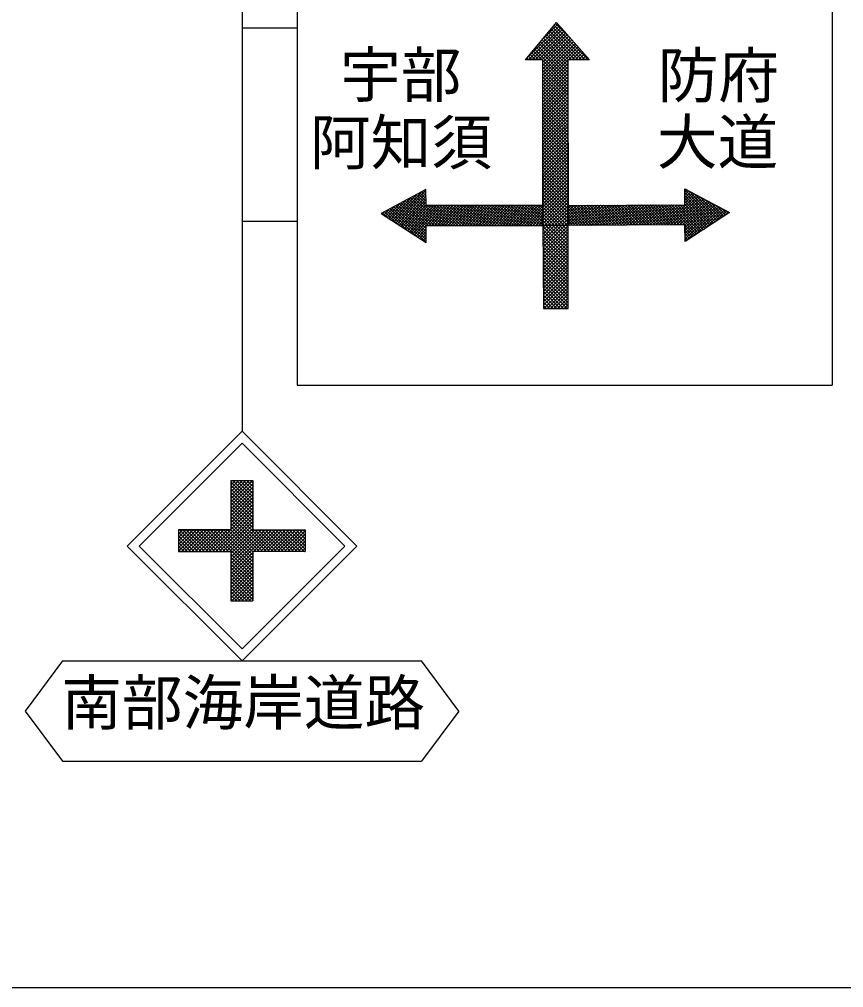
# Model space of a CAD drawing. Units: millimetres, scale not verified. Extents: x 40000 to 680000, y 20000 to 380000.
# Drawn here: x 381972 to 415963, y 205000 to 244942 of the extents above; entities that cross this region are included whole.
import ezdxf
from ezdxf.enums import TextEntityAlignment as Align

# ---------------------------------------------------------------- set-up
doc = ezdxf.new("R2010")
doc.units = ezdxf.units.MM
doc.header["$LTSCALE"] = 1000
doc.layers.add('M-STR-STRC', color=7, linetype='Continuous', lineweight=25)
doc.layers.add('M-TTL-BAND', color=7, linetype='Continuous', lineweight=25)
doc.styles.add('ＭＳ ゴシック', font='')
doc.styles.get('ＭＳ ゴシック').set_extended_font_data('MS Gothic')

msp = doc.modelspace()

# ---------------------------------------------------------------- linework, layer by layer
at = {"layer": 'M-STR-STRC'}
for p, q in [((391155, 249704), (391155, 227955)), ((393429, 249780), (393429, 229854)), ((391155, 244589), (393429, 244589)), ((402961, 243405), (404245, 244678)), ((402962, 243269), (404309, 244605)), ((403099, 243269), (404373, 244532)), ((403237, 243269), (404437, 244460)), ((403584, 244159), (404181, 244750)), ((405029, 243269), (403840, 244469)), ((405165, 243269), (403902, 244544)), ((405302, 243269), (403964, 244619)), ((405438, 243269), (404026, 244694)), ((404791, 244059), (404088, 244769)), ((403374, 243269), (404501, 244387)), ((403512, 243269), (404566, 244314)), ((404596, 243019), (403530, 244094)), ((403556, 243177), (404630, 244242)), ((403556, 243041), (404694, 244169)), ((403556, 242905), (404758, 244096)), ((404596, 243157), (403592, 244169)), ((404620, 243269), (403654, 244244)), ((404757, 243269), (403716, 244319)), ((404893, 243269), (403778, 244394)), ((403530, 243269), (403159, 243644)), ((404596, 242332), (403221, 243719)), ((404596, 242469), (403283, 243794)), ((404596, 242607), (403345, 243869)), ((404596, 242744), (403406, 243944)), ((404596, 242882), (403468, 244019)), ((403557, 242769), (404822, 244024)), ((403557, 242633), (404886, 243951)), ((403557, 242497), (404951, 243879)), ((403557, 242361), (405015, 243806)), ((404611, 243269), (405079, 243733)), ((404748, 243269), (405143, 243661)), ((402985, 243269), (402911, 243344)), ((403122, 243269), (402973, 243419)), ((403258, 243269), (403035, 243494)), ((403394, 243269), (403097, 243569)), ((403557, 242224), (404596, 243254)), ((404886, 243269), (405207, 243588)), ((405023, 243269), (405271, 243515)), ((405161, 243269), (405336, 243443)), ((405298, 243269), (405400, 243370)), ((405436, 243269), (405464, 243297)), ((404596, 242194), (403556, 243243)), ((404596, 242057), (403556, 243106)), ((404596, 241919), (403556, 242968)), ((403557, 242088), (404596, 243118)), ((403558, 241952), (404596, 242982)), ((403558, 241816), (404596, 242845)), ((404597, 241782), (403557, 242831)), ((404597, 241644), (403557, 242693)), ((404597, 241507), (403557, 242555)), ((403558, 241680), (404596, 242709)), ((403558, 241544), (404596, 242573)), ((404597, 241369), (403557, 242418)), ((404597, 241232), (403557, 242280)), ((404597, 241094), (403557, 242143)), ((403558, 241408), (404596, 242437)), ((403558, 241272), (404596, 242301)), ((403558, 241135), (404596, 242164)), ((404597, 240957), (403557, 242005)), ((404597, 240819), (403558, 241867)), ((404597, 240682), (403558, 241730)), ((403559, 240999), (404596, 242028)), ((403559, 240863), (404596, 241892)), ((403559, 240727), (404597, 241756)), ((404597, 240544), (403558, 241592)), ((404597, 240407), (403558, 241455)), ((404597, 240269), (403558, 241317)), ((403559, 240591), (404597, 241620)), ((403559, 240455), (404597, 241484)), ((403559, 240319), (404597, 241347)), ((404598, 240132), (403558, 241180)), ((403559, 240183), (404597, 241211)), ((404598, 239994), (403559, 241042)), ((404598, 239857), (403559, 240904)), ((403560, 240046), (404597, 241075)), ((403560, 239910), (404597, 240939)), ((404598, 239719), (403559, 240767)), ((404598, 239582), (403559, 240629)), ((404598, 239444), (403559, 240492)), ((403560, 239774), (404597, 240803)), ((403560, 239638), (404597, 240666)), ((403560, 239502), (404597, 240530)), ((404598, 239306), (403559, 240354)), ((404598, 239169), (403559, 240217)), ((403560, 239366), (404597, 240394)), ((403560, 239230), (404597, 240258)), ((404598, 239031), (403560, 240079)), ((403561, 239094), (404598, 240122)), ((404598, 238894), (403560, 239941)), ((404598, 238756), (403560, 239804)), ((404598, 238619), (403560, 239666)), ((403561, 238957), (404598, 239985)), ((403561, 238821), (404598, 239849)), ((403561, 238685), (404598, 239713)), ((404598, 238481), (403560, 239529)), ((404599, 238344), (403560, 239391)), ((404599, 238206), (403560, 239253)), ((403561, 238549), (404598, 239577)), ((403561, 238413), (404598, 239441)), ((403562, 238277), (404598, 239305)), ((404599, 238069), (403561, 239116)), ((404599, 237931), (403561, 238978)), ((403562, 238141), (404598, 239168)), ((403562, 238005), (404598, 239032)), ((403562, 237868), (404598, 238896)), ((404599, 237794), (403561, 238841)), ((404599, 237656), (403561, 238703)), ((404599, 237519), (403561, 238566)), ((403562, 237732), (404598, 238760)), ((403562, 237596), (404598, 238624)), ((403562, 237460), (404598, 238487)), ((404599, 237381), (403561, 238428)), ((404599, 237244), (403562, 238290)), ((404599, 237106), (403562, 238153)), ((403563, 237324), (404599, 238351)), ((403563, 237188), (404599, 238215)), ((403563, 237052), (404599, 238079)), ((398342, 237707), (397350, 236637)), ((398568, 237829), (397420, 236592)), ((398739, 237892), (397491, 236546)), ((398740, 237771), (397562, 236501)), ((399579, 236440), (398261, 237663)), ((398745, 237327), (398338, 237704)), ((398744, 237441), (398414, 237746)), ((398743, 237555), (398491, 237788)), ((398741, 237669), (398568, 237829)), ((398740, 237782), (398645, 237871)), ((398739, 237896), (398722, 237912)), ((404599, 236969), (403562, 238015)), ((404599, 236831), (403562, 237878)), ((404600, 236694), (403562, 237740)), ((403563, 236916), (404599, 237943)), ((403563, 236779), (404599, 237806)), ((403563, 236643), (404599, 237670)), ((408584, 236466), (409894, 237698)), ((408706, 236467), (409972, 237657)), ((409413, 237700), (409585, 237862)), ((409413, 237586), (409663, 237821)), ((409413, 237472), (409740, 237780)), ((409413, 237358), (409817, 237739)), ((409413, 237682), (410530, 236495)), ((409414, 237928), (409431, 237944)), ((409414, 237923), (410671, 236586)), ((409414, 237814), (409508, 237903)), ((409414, 237803), (410601, 236541)), ((409586, 237862), (410742, 236632)), ((409812, 237741), (410812, 236678)), ((397664, 237341), (397137, 236773)), ((397890, 237463), (397208, 236728)), ((398116, 237585), (397279, 236682)), ((398747, 236196), (397568, 237289)), ((398742, 237651), (397633, 236455)), ((398747, 236308), (397645, 237331)), ((398743, 237530), (397704, 236410)), ((398748, 236421), (397722, 237372)), ((398744, 237410), (397775, 236365)), ((398848, 236440), (397799, 237414)), ((398745, 237289), (397845, 236319)), ((398970, 236440), (397876, 237455)), ((398835, 237264), (397916, 236274)), ((399092, 236440), (397953, 237497)), ((398948, 237264), (397987, 236228)), ((399213, 236440), (398030, 237538)), ((399061, 237264), (398058, 236183)), ((399335, 236440), (398107, 237580)), ((399174, 237264), (398129, 236138)), ((399457, 236440), (398184, 237621)), ((399287, 237265), (398199, 236092)), ((399400, 237265), (398270, 236047)), ((399513, 237265), (398748, 236440)), ((399701, 236440), (398812, 237264)), ((399626, 237265), (398861, 236440)), ((399822, 236440), (398934, 237264)), ((399739, 237265), (398974, 236440)), ((399944, 236440), (399055, 237264)), ((399852, 237265), (399087, 236440)), ((400066, 236440), (399177, 237264)), ((399965, 237265), (399200, 236440)), ((400188, 236440), (399299, 237265)), ((400078, 237265), (399313, 236440)), ((400310, 236440), (399420, 237265)), ((400191, 237265), (399426, 236440)), ((400304, 237265), (399538, 236440)), ((400431, 236440), (399542, 237265)), ((400417, 237265), (399651, 236440)), ((400553, 236440), (399664, 237265)), ((400530, 237265), (399764, 236440)), ((400675, 236440), (399785, 237265)), ((400643, 237265), (399877, 236440)), ((400797, 236440), (399907, 237265)), ((400756, 237265), (399990, 236440)), ((400918, 236439), (400029, 237265)), ((400869, 237265), (400103, 236440)), ((401040, 236439), (400150, 237265)), ((400982, 237265), (400216, 236440)), ((401162, 236439), (400272, 237265)), ((401095, 237265), (400329, 236440)), ((401284, 236439), (400394, 237265)), ((401208, 237265), (400442, 236440)), ((401406, 236439), (400515, 237265)), ((401321, 237266), (400554, 236440)), ((401527, 236439), (400637, 237265)), ((401434, 237266), (400667, 236440)), ((401649, 236439), (400759, 237265)), ((401546, 237266), (400780, 236440)), ((401771, 236439), (400880, 237265)), ((401659, 237266), (400893, 236440)), ((401893, 236439), (401002, 237265)), ((401772, 237266), (401006, 236439)), ((401885, 237266), (401119, 236439)), ((402015, 236439), (401124, 237265)), ((401998, 237266), (401232, 236439)), ((402136, 236439), (401245, 237266)), ((402111, 237266), (401345, 236439)), ((402258, 236439), (401367, 237266)), ((402224, 237266), (401457, 236439)), ((402380, 236439), (401489, 237266)), ((402337, 237266), (401570, 236439)), ((402502, 236439), (401610, 237266)), ((402450, 237266), (401683, 236439)), ((402624, 236439), (401732, 237266)), ((402563, 237266), (401796, 236439)), ((402745, 236439), (401854, 237266)), ((402676, 237266), (401909, 236439)), ((402867, 236439), (401975, 237266)), ((402789, 237266), (402022, 236439)), ((402989, 236439), (402097, 237266)), ((402902, 237266), (402135, 236439)), ((403111, 236439), (402219, 237266)), ((403015, 237266), (402248, 236439)), ((403233, 236438), (402340, 237266)), ((403128, 237266), (402361, 236439)), ((403354, 236438), (402462, 237266)), ((403241, 237267), (402473, 236439)), ((403476, 236438), (402584, 237266)), ((403354, 237267), (402586, 236439)), ((403467, 237267), (402699, 236439)), ((403563, 236470), (402705, 237266)), ((403563, 236584), (402827, 237266)), ((403563, 236697), (402949, 237266)), ((403562, 236810), (403070, 237266)), ((403562, 236923), (403192, 237266)), ((403561, 237037), (403314, 237267)), ((403561, 237150), (403435, 237267)), ((403561, 237263), (403557, 237267)), ((404600, 236556), (403562, 237603)), ((404581, 236438), (403562, 237465)), ((403563, 236507), (404599, 237534)), ((404445, 236438), (403563, 237327)), ((403631, 236438), (404599, 237398)), ((403769, 236438), (404599, 237262)), ((404597, 237149), (404722, 237267)), ((404597, 237262), (404601, 237266)), ((404598, 236809), (405087, 237269)), ((404598, 236923), (404966, 237268)), ((404598, 237036), (404844, 237267)), ((404599, 236696), (405209, 237270)), ((404599, 236583), (405331, 237270)), ((404600, 236470), (405452, 237271)), ((404687, 236438), (405574, 237272)), ((404690, 237266), (405464, 236444)), ((404803, 237267), (405577, 236445)), ((404809, 236439), (405696, 237273)), ((404916, 237268), (405690, 236445)), ((404931, 236440), (405817, 237274)), ((405029, 237269), (405803, 236446)), ((405053, 236441), (405939, 237274)), ((405142, 237269), (405916, 236447)), ((405174, 236442), (406061, 237275)), ((405255, 237270), (406028, 236448)), ((405296, 236443), (406182, 237276)), ((405368, 237271), (406141, 236449)), ((405418, 236443), (406304, 237277)), ((405481, 237271), (406254, 236449)), ((405540, 236444), (406426, 237277)), ((405594, 237272), (406367, 236450)), ((405661, 236445), (406547, 237278)), ((405707, 237273), (406480, 236451)), ((405783, 236446), (406669, 237279)), ((405820, 237274), (406593, 236452)), ((405905, 236447), (406791, 237280)), ((405933, 237274), (406706, 236453)), ((406027, 236448), (406912, 237280)), ((406046, 237275), (406819, 236454)), ((406149, 236449), (407034, 237281)), ((406159, 237276), (406931, 236454)), ((406270, 236450), (407156, 237282)), ((406272, 237276), (407044, 236455)), ((406385, 237277), (407157, 236456)), ((406392, 236450), (407277, 237283)), ((406498, 237278), (407270, 236457)), ((406514, 236451), (407399, 237283)), ((406611, 237278), (407383, 236458)), ((406636, 236452), (407521, 237284)), ((406724, 237279), (407496, 236458)), ((406758, 236453), (407642, 237285)), ((406837, 237280), (407609, 236459)), ((406879, 236454), (407764, 237286)), ((406950, 237281), (407722, 236460)), ((407001, 236455), (407886, 237286)), ((407063, 237281), (407835, 236461)), ((407123, 236456), (408007, 237287)), ((407176, 237282), (407947, 236462)), ((407245, 236457), (408129, 237288)), ((407289, 237283), (408060, 236462)), ((407366, 236457), (408251, 237289)), ((407402, 237283), (408173, 236463)), ((407488, 236458), (408372, 237289)), ((407515, 237284), (408286, 236464)), ((407610, 236459), (408494, 237290)), ((407628, 237285), (408399, 236465)), ((407732, 236460), (408616, 237291)), ((407741, 237286), (408512, 236466)), ((407854, 236461), (408737, 237292)), ((407854, 237286), (408625, 236466)), ((407967, 237287), (408738, 236467)), ((407975, 236462), (408859, 237293)), ((408080, 237288), (408850, 236468)), ((408097, 236463), (408981, 237293)), ((408193, 237288), (408963, 236469)), ((408219, 236464), (409102, 237294)), ((408306, 237289), (409076, 236470)), ((408341, 236464), (409224, 237295)), ((408419, 237290), (409189, 236471)), ((408463, 236465), (409346, 237296)), ((408532, 237290), (409302, 236471)), ((408645, 237291), (409415, 236472)), ((408758, 237292), (409896, 236082)), ((408828, 236468), (410049, 237616)), ((408871, 237293), (409966, 236128)), ((408950, 236469), (410126, 237575)), ((408984, 237293), (410037, 236174)), ((409071, 236470), (410203, 237534)), ((409097, 237294), (410107, 236219)), ((409193, 236471), (410281, 237493)), ((409210, 237295), (410178, 236265)), ((409315, 236471), (410358, 237452)), ((409323, 237295), (410248, 236311)), ((409412, 237321), (410319, 236357)), ((409413, 237562), (410460, 236449)), ((409413, 237441), (410389, 236403)), ((409416, 236452), (410435, 237411)), ((409417, 236340), (410512, 237370)), ((409418, 236227), (410589, 237329)), ((409419, 236115), (410667, 237288)), ((410039, 237621), (410883, 236724)), ((410266, 237500), (410953, 236770)), ((410493, 237380), (411024, 236816)), ((410720, 237259), (411094, 236862)), ((396985, 236975), (396925, 236909)), ((397179, 236746), (396952, 236957)), ((397212, 237097), (396996, 236864)), ((397573, 236494), (397029, 236998)), ((397438, 237219), (397066, 236819)), ((397967, 236241), (397106, 237040)), ((398362, 235988), (397183, 237081)), ((398745, 235746), (397260, 237123)), ((398745, 235858), (397337, 237165)), ((398746, 235971), (397414, 237206)), ((398746, 236083), (397491, 237248)), ((403561, 237246), (402812, 236439)), ((403561, 237125), (402925, 236439)), ((403562, 237003), (403038, 236439)), ((403562, 236882), (403151, 236439)), ((404308, 236438), (403563, 237190)), ((404172, 236438), (403563, 237052)), ((404036, 236438), (403563, 236915)), ((403906, 236438), (404599, 237125)), ((404043, 236438), (404599, 236989)), ((404597, 237245), (405351, 236443)), ((404597, 237124), (405238, 236442)), ((404598, 237002), (405125, 236441)), ((404598, 236881), (405013, 236441)), ((409421, 236003), (410744, 237247)), ((409422, 235890), (410821, 237206)), ((409423, 235778), (410898, 237165)), ((409805, 236023), (410976, 237124)), ((410197, 236278), (411053, 237083)), ((410589, 236533), (411130, 237042)), ((410947, 237139), (411165, 236908)), ((410982, 236789), (411207, 237001)), ((411174, 237018), (411235, 236953)), ((391155, 236618), (393429, 236618)), ((403562, 236761), (403264, 236438)), ((403563, 236639), (403376, 236438)), ((403563, 236518), (403489, 236438)), ((403899, 236438), (403563, 236777)), ((403763, 236438), (403563, 236639)), ((403626, 236438), (403563, 236502)), ((404181, 236438), (404599, 236853)), ((404318, 236438), (404600, 236717)), ((404455, 236438), (404600, 236581)), ((404599, 236760), (404900, 236440)), ((404599, 236639), (404787, 236439)), ((404599, 236517), (404674, 236438)), ((409416, 236471), (409825, 236036)), ((398748, 236440), (398341, 236001)), ((398747, 236317), (398412, 235956)), ((398747, 236195), (398483, 235911)), ((398746, 236073), (398553, 235865)), ((403564, 236381), (403621, 236438)), ((404600, 235377), (403564, 236414)), ((403565, 236241), (403762, 236438)), ((404601, 235236), (403565, 236272)), ((403566, 236100), (403903, 236438)), ((404601, 235094), (403566, 236129)), ((403567, 235960), (404045, 236438)), ((403568, 235819), (404186, 236438)), ((403569, 235679), (404327, 236438)), ((403570, 235538), (404469, 236438)), ((403571, 235398), (404600, 236427)), ((403571, 235257), (404600, 236286)), ((403572, 235117), (404600, 236144)), ((404600, 235519), (403682, 236438)), ((404600, 235660), (403823, 236438)), ((404600, 235802), (403965, 236438)), ((404600, 235943), (404106, 236438)), ((404600, 236085), (404247, 236438)), ((404600, 236226), (404389, 236438)), ((404600, 236368), (404530, 236438)), ((404593, 236438), (404600, 236445)), ((409417, 236349), (409755, 235990)), ((409418, 236227), (409684, 235944)), ((409420, 236105), (409613, 235898)), ((398746, 235951), (398624, 235820)), ((398745, 235828), (398695, 235774)), ((404601, 234953), (403567, 235987)), ((404601, 234811), (403568, 235844)), ((404601, 234670), (403568, 235702)), ((403573, 234976), (404600, 236003)), ((403574, 234836), (404600, 235862)), ((403575, 234695), (404600, 235720)), ((409421, 235982), (409543, 235852)), ((409422, 235860), (409472, 235806)), ((404601, 234528), (403569, 235560)), ((404601, 234386), (403570, 235417)), ((404601, 234245), (403571, 235275)), ((403576, 234555), (404600, 235579)), ((403577, 234414), (404600, 235438)), ((403578, 234274), (404601, 235296)), ((404601, 234103), (403572, 235133)), ((404602, 233962), (403573, 234990)), ((403579, 234133), (404601, 235155)), ((403580, 233993), (404601, 235014)), ((403581, 233853), (404601, 234872)), ((404602, 233820), (403574, 234848)), ((404602, 233679), (403575, 234705)), ((404602, 233537), (403576, 234563)), ((403582, 233712), (404601, 234731)), ((403583, 233572), (404601, 234590)), ((404602, 233396), (403577, 234421)), ((404602, 233254), (403578, 234278)), ((404602, 233113), (403579, 234136)), ((403584, 233431), (404601, 234448)), ((403585, 233291), (404601, 234307)), ((403586, 233150), (404601, 234166)), ((404556, 233018), (403580, 233993)), ((404414, 233018), (403581, 233851)), ((404273, 233018), (403582, 233709)), ((403595, 233018), (404601, 234024)), ((403736, 233018), (404602, 233883)), ((403877, 233018), (404602, 233742)), ((404131, 233018), (403583, 233566)), ((403990, 233018), (403584, 233424)), ((403849, 233018), (403585, 233281)), ((404019, 233018), (404602, 233600)), ((404160, 233018), (404602, 233459)), ((404302, 233018), (404602, 233318)), ((403707, 233018), (403586, 233139)), ((404443, 233018), (404602, 233177)), ((404585, 233018), (404602, 233035)), ((393429, 229854), (415489, 229854)), ((386417, 223217), (391155, 227955)), ((391155, 227955), (395892, 223217)), ((386912, 223217), (391155, 227460)), ((391155, 227460), (395397, 223217)), ((390696, 225920), (391596, 225920)), ((390696, 225920), (390696, 223888)), ((390696, 225872), (390744, 225920)), ((390696, 225731), (390885, 225920)), ((390696, 225589), (391027, 225920)), ((390696, 225448), (391168, 225920)), ((390696, 225306), (391309, 225920)), ((390696, 225165), (391451, 225920)), ((390696, 225023), (391592, 225920)), ((391596, 224963), (390696, 225863)), ((390696, 224882), (391596, 225782)), ((391596, 224822), (390696, 225722)), ((391596, 225105), (390780, 225920)), ((391596, 225246), (390921, 225920)), ((391596, 225387), (391063, 225920)), ((391596, 225529), (391204, 225920)), ((391596, 225670), (391346, 225920)), ((391596, 225812), (391487, 225920)), ((391596, 225920), (391596, 223888)), ((390696, 224741), (391596, 225641)), ((391596, 224680), (390696, 225580)), ((390696, 224599), (391596, 225499)), ((391596, 224539), (390696, 225439)), ((390696, 224458), (391596, 225358)), ((391596, 224397), (390696, 225297)), ((390696, 224316), (391596, 225216)), ((391596, 224256), (390696, 225156)), ((390696, 224175), (391596, 225075)), ((391596, 224115), (390696, 225015)), ((390696, 224033), (391596, 224933)), ((391596, 223973), (390696, 224873)), ((389933, 222988), (391596, 224651)), ((390074, 222988), (391596, 224509)), ((390696, 223892), (391596, 224792)), ((392440, 222988), (390696, 224732)), ((392298, 222988), (390696, 224590)), ((390215, 222988), (391596, 224368)), ((390357, 222988), (391596, 224226)), ((390498, 222988), (391596, 224085)), ((392157, 222988), (390696, 224449)), ((392015, 222988), (390696, 224308)), ((391874, 222988), (390696, 224166)), ((390696, 223888), (388534, 223888)), ((388534, 223888), (388534, 222988)), ((388534, 223852), (388570, 223888)), ((388534, 223710), (388711, 223888)), ((388534, 223569), (388853, 223888)), ((388534, 223427), (388994, 223888)), ((388534, 223286), (389136, 223888)), ((388534, 223145), (389277, 223888)), ((388534, 223003), (389418, 223888)), ((389328, 222988), (388534, 223782)), ((389470, 222988), (388570, 223888)), ((388660, 222988), (389560, 223888)), ((389611, 222988), (388711, 223888)), ((388801, 222988), (389701, 223888)), ((389753, 222988), (388853, 223888)), ((388943, 222988), (389843, 223888)), ((389894, 222988), (388994, 223888)), ((389084, 222988), (389984, 223888)), ((390036, 222988), (389136, 223888)), ((389225, 222988), (390125, 223888)), ((390177, 222988), (389277, 223888)), ((389367, 222988), (390267, 223888)), ((390318, 222988), (389418, 223888)), ((389508, 222988), (390408, 223888)), ((390460, 222988), (389560, 223888)), ((389650, 222988), (390550, 223888)), ((390601, 222988), (389701, 223888)), ((389791, 222988), (390691, 223888)), ((391596, 222135), (389843, 223888)), ((391596, 222276), (389984, 223888)), ((391596, 222418), (390125, 223888)), ((391596, 222559), (390267, 223888)), ((391596, 222700), (390408, 223888)), ((391596, 222842), (390550, 223888)), ((390640, 222988), (391596, 223944)), ((391596, 222983), (390691, 223888)), ((391733, 222988), (390696, 224025)), ((390696, 222902), (391681, 223888)), ((390696, 222761), (391823, 223888)), ((390696, 222619), (391964, 223888)), ((390696, 222478), (392105, 223888)), ((390696, 222336), (392247, 223888)), ((390696, 222195), (392388, 223888)), ((391630, 222988), (392530, 223888)), ((392581, 222988), (391681, 223888)), ((391771, 222988), (392671, 223888)), ((392723, 222988), (391823, 223888)), ((391912, 222988), (392812, 223888)), ((392864, 222988), (391964, 223888)), ((392054, 222988), (392954, 223888)), ((393005, 222988), (392105, 223888)), ((392195, 222988), (393095, 223888)), ((393147, 222988), (392247, 223888)), ((392337, 222988), (393237, 223888)), ((393288, 222988), (392388, 223888)), ((392478, 222988), (393378, 223888)), ((393430, 222988), (392530, 223888)), ((392620, 222988), (393520, 223888)), ((393571, 222988), (392671, 223888)), ((392761, 222988), (393661, 223888)), ((393712, 222988), (392812, 223888)), ((392902, 222988), (393757, 223842)), ((393757, 223084), (392954, 223888)), ((393044, 222988), (393757, 223701)), ((393757, 223226), (393095, 223888)), ((393757, 223367), (393237, 223888)), ((393757, 223509), (393378, 223888)), ((393757, 223650), (393520, 223888)), ((393757, 223791), (393661, 223888)), ((389187, 222988), (388534, 223641)), ((389046, 222988), (388534, 223499)), ((388904, 222988), (388534, 223358)), ((393185, 222988), (393757, 223560)), ((393327, 222988), (393757, 223418)), ((393468, 222988), (393757, 223277)), ((386417, 223217), (391155, 218479)), ((386912, 223217), (391155, 218974)), ((388763, 222988), (388534, 223216)), ((388621, 222988), (388534, 223075)), ((388534, 222988), (390696, 222988)), ((390696, 222988), (390696, 220955)), ((390696, 222054), (391596, 222954)), ((391596, 221993), (390696, 222893)), ((391155, 218974), (395397, 223217)), ((391155, 218479), (395892, 223217)), ((391596, 222988), (391596, 220955)), ((393610, 222988), (393757, 223135)), ((393751, 222988), (393757, 222994)), ((390696, 221912), (391596, 222812)), ((391596, 221852), (390696, 222752)), ((390696, 221771), (391596, 222671)), ((391596, 221710), (390696, 222610)), ((390696, 221629), (391596, 222529)), ((391596, 221569), (390696, 222469)), ((390696, 221488), (391596, 222388)), ((391596, 221428), (390696, 222328)), ((390696, 221346), (391596, 222246)), ((391596, 221286), (390696, 222186)), ((390696, 221205), (391596, 222105)), ((391596, 221145), (390696, 222045)), ((390696, 221064), (391596, 221964)), ((391596, 221003), (390696, 221903)), ((391502, 220955), (390696, 221762)), ((390728, 220955), (391596, 221822)), ((390870, 220955), (391596, 221681)), ((391361, 220955), (390696, 221621)), ((391220, 220955), (390696, 221479)), ((391078, 220955), (390696, 221338)), ((391011, 220955), (391596, 221539)), ((391153, 220955), (391596, 221398)), ((390937, 220955), (390696, 221196)), ((390795, 220955), (390696, 221055)), ((390696, 220955), (391596, 220955)), ((391294, 220955), (391596, 221257)), ((391436, 220955), (391596, 221115)), ((391577, 220955), (391596, 220974)), ((383750, 218479), (398560, 218479)), ((400097, 216409), (398560, 218479)), ((400097, 216409), (398560, 214338)), ((383750, 214338), (398560, 214338))]:
    msp.add_line(p, q, dxfattribs=at)
for points in [[(393429, 249780), (415489, 249780), (415489, 229854)], [(391596, 223888), (393757, 223888), (393757, 222988), (391596, 222988)], [(383750, 218479), (382212, 216409), (383750, 214338)]]:
    msp.add_lwpolyline(points, dxfattribs=at)
for points in [[(403556, 243269), (402849, 243269), (404125, 244813), (405489, 243269), (404596, 243269), (404600, 236438), (403564, 236438)], [(398745, 237264), (398739, 237921), (396897, 236927), (398745, 235743), (398748, 236440), (403564, 236438), (403561, 237267)], [(409412, 237296), (409414, 237953), (411263, 236971), (409423, 235774), (409416, 236472), (404600, 236438), (404597, 237266)], [(404600, 236438), (403698, 236437), (403564, 236438), (403587, 233018), (403598, 233018), (404602, 233018)]]:
    msp.add_lwpolyline(points, close=True, dxfattribs=at)
at = {"layer": 'M-TTL-BAND'}
msp.add_line((40000, 205000), (579000, 205000), dxfattribs=at)

# ---------------------------------------------------------------- texts
at = {"layer": 'M-STR-STRC', "style": 'ＭＳ ゴシック'}
for s, p in [('宇部', (397700, 241188)), ('防府', (410800, 241164)), ('阿知須', (397712, 238403)), ('大道', (410764, 238422)), ('南部海岸道路', (391203, 215293))]:
    msp.add_text(s, height=1833, dxfattribs=at).set_placement(p, align=Align.BOTTOM_CENTER)

doc.saveas('drawing.dxf')
